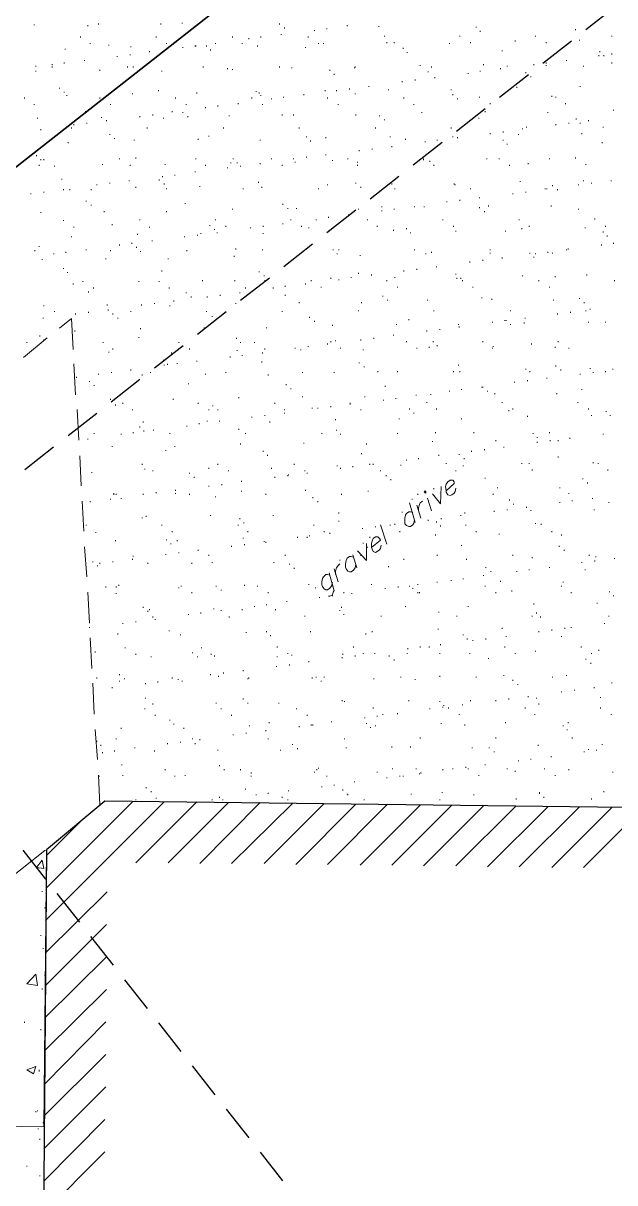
# Model space of a CAD drawing. Header units: inches. Extents: x 10 to 486, y 7 to 426.
# Drawn here: x 99.8 to 148.4, y 102.9 to 198 of the extents above; entities that cross this region are included whole.
import ezdxf

# ---------------------------------------------------------------- set-up
doc = ezdxf.new("R2010")
doc.units = ezdxf.units.IN
doc.header["$LTSCALE"] = 3
doc.header["$MEASUREMENT"] = 0
doc.linetypes.add('DASHEDX2', pattern=[1.5, 1, -0.5])
doc.layers.add('Building Setbacks', color=1, linetype='DASHEDX2')
doc.layers.add('PDF_Geometry', color=7, linetype='Continuous', true_color=0x999999)

msp = doc.modelspace()

# ---------------------------------------------------------------- linework, layer by layer
at = {"layer": 'Building Setbacks'}
for points in [[(82.279, 147.535), (358.622, 364.348)], [(83.145, 151.408), (176.582, 32.411)]]:
    msp.add_lwpolyline(points, dxfattribs=at)
at = {"layer": 'PDF_Geometry', "color": 7, "lineweight": 35}
msp.add_lwpolyline([(152.877, 30.217), (376.677, 27.083), (379.477, 363.817), (346.277, 380.083), (56.61, 152.817)], close=True, dxfattribs=at)
at = {"layer": 'PDF_Geometry', "lineweight": 13}
for points in [[(100.743, 197.95), (100.743, 197.883)], [(106.01, 198.017), (106.01, 197.95)], [(111.143, 198.017), (111.143, 197.95)], [(112.877, 198.083), (112.877, 198.017)], [(120.877, 198.017), (120.877, 197.95)], [(105.143, 197.883), (105.143, 197.817)], [(121.01, 197.15), (121.01, 197.083)], [(121.277, 197.683), (121.277, 197.617)], [(123.743, 197.483), (123.743, 197.417)], [(124.743, 197.617), (124.743, 197.55)], [(126.41, 197.883), (126.41, 197.817)], [(129.01, 197.817), (129.01, 197.75)], [(129.477, 197.017), (129.477, 196.95)], [(135.677, 197.017), (135.677, 196.95)], [(137.01, 197.75), (137.01, 197.683)], [(137.343, 197.417), (137.343, 197.35)], [(141.877, 197.017), (141.877, 196.95)], [(145.143, 197.55), (145.143, 197.483)], [(148.143, 197.017), (148.143, 196.95)], [(104.543, 196.95), (104.543, 196.883)], [(105.343, 196.417), (105.343, 196.35)], [(106.877, 196.283), (106.877, 196.217)], [(108.677, 196.15), (108.677, 196.083)], [(110.743, 196.95), (110.743, 196.883)], [(111.61, 196.417), (111.61, 196.35)], [(112.943, 196.083), (112.943, 196.017)], [(113.943, 196.217), (113.943, 196.15)], [(114.01, 196.217), (114.01, 196.15)], [(114.877, 196.217), (114.877, 196.15)], [(115.61, 196.417), (115.61, 196.35)], [(117.01, 196.95), (117.01, 196.883)], [(117.81, 196.417), (117.81, 196.35)], [(118.343, 196.817), (118.343, 196.75)], [(119.077, 196.217), (119.077, 196.15)], [(119.343, 196.95), (119.343, 196.883)], [(123.01, 196.083), (123.01, 196.017)], [(123.21, 196.95), (123.21, 196.883)], [(124.077, 196.417), (124.077, 196.35)], [(124.477, 196.417), (124.477, 196.35)], [(129.677, 196.483), (129.677, 196.417)], [(130.277, 196.483), (130.277, 196.417)], [(134.81, 196.417), (134.81, 196.35)], [(136.543, 196.483), (136.543, 196.417)], [(140.21, 196.617), (140.21, 196.55)], [(142.743, 196.483), (142.743, 196.417)], [(145.477, 196.683), (145.477, 196.617)], [(103.277, 195.95), (103.277, 195.883)], [(107.543, 195.35), (107.543, 195.283)], [(108.61, 195.483), (108.61, 195.417)], [(110.21, 195.75), (110.21, 195.683)], [(115.21, 195.883), (115.21, 195.817)], [(131.01, 196.017), (131.01, 195.95)], [(131.343, 195.683), (131.343, 195.617)], [(139.143, 195.817), (139.143, 195.75)], [(147.077, 195.417), (147.077, 195.35)], [(147.143, 195.75), (147.143, 195.683)], [(147.477, 195.417), (147.477, 195.35)], [(148.143, 195.55), (148.143, 195.483)], [(100.877, 194.55), (100.877, 194.483)], [(100.877, 194.15), (100.877, 194.083)], [(102.21, 194.683), (102.21, 194.617)], [(102.21, 194.483), (102.21, 194.417)], [(103.21, 194.817), (103.21, 194.75)], [(104.877, 195.017), (104.877, 194.95)], [(106.143, 194.217), (106.143, 194.15)], [(108.41, 194.483), (108.41, 194.417)], [(108.877, 194.483), (108.877, 194.417)], [(109.21, 194.15), (109.21, 194.083)], [(111.21, 194.15), (111.21, 194.083)], [(114.61, 194.483), (114.61, 194.417)], [(116.61, 194.35), (116.61, 194.283)], [(117.01, 194.283), (117.01, 194.217)], [(120.877, 194.483), (120.877, 194.417)], [(121.877, 194.417), (121.877, 194.35)], [(125.01, 194.217), (125.01, 194.15)], [(127.01, 194.417), (127.01, 194.35)], [(127.077, 194.483), (127.077, 194.417)], [(132.41, 194.617), (132.41, 194.55)], [(133.343, 194.483), (133.343, 194.417)], [(137.343, 194.15), (137.343, 194.083)], [(137.61, 194.683), (137.61, 194.617)], [(139.01, 194.35), (139.01, 194.283)], [(139.543, 194.55), (139.543, 194.483)], [(141.743, 194.683), (141.743, 194.617)], [(142.743, 194.817), (142.743, 194.75)], [(142.743, 194.617), (142.743, 194.55)], [(144.41, 195.017), (144.41, 194.95)], [(145.81, 194.55), (145.81, 194.483)], [(148.143, 194.817), (148.143, 194.75)], [(125.343, 193.883), (125.343, 193.817)], [(130.943, 193.283), (130.943, 193.217)], [(132.01, 193.417), (132.01, 193.35)], [(133.077, 194.083), (133.077, 194.017)], [(133.61, 193.617), (133.61, 193.55)], [(136.343, 193.95), (136.343, 193.883)], [(141.077, 194.017), (141.077, 193.95)], [(141.477, 193.683), (141.477, 193.617)], [(102.81, 192.75), (102.81, 192.683)], [(103.21, 192.417), (103.21, 192.35)], [(108.81, 192.283), (108.81, 192.217)], [(110.943, 192.55), (110.943, 192.483)], [(114.077, 192.35), (114.077, 192.283)], [(118.943, 192.483), (118.943, 192.417)], [(119.21, 192.35), (119.21, 192.283)], [(124.61, 192.55), (124.61, 192.483)], [(125.543, 192.55), (125.543, 192.483)], [(126.61, 192.683), (126.61, 192.617)], [(127.077, 192.283), (127.077, 192.217)], [(128.21, 192.883), (128.21, 192.817)], [(129.81, 192.617), (129.81, 192.55)], [(134.943, 192.617), (134.943, 192.55)], [(140.343, 192.817), (140.343, 192.75)], [(145.543, 192.883), (145.543, 192.817)], [(99.943, 191.95), (99.943, 191.883)], [(100.743, 191.417), (100.743, 191.35)], [(103.41, 192.15), (103.41, 192.083)], [(106.143, 191.95), (106.143, 191.883)], [(107.01, 191.417), (107.01, 191.35)], [(112.343, 191.95), (112.343, 191.883)], [(113.21, 191.417), (113.21, 191.35)], [(117.477, 191.483), (117.477, 191.417)], [(118.61, 191.95), (118.61, 191.883)], [(119.343, 192.15), (119.343, 192.083)], [(119.477, 191.417), (119.477, 191.35)], [(120.21, 191.883), (120.21, 191.817)], [(121.21, 192.017), (121.21, 191.95)], [(122.877, 192.217), (122.877, 192.15)], [(124.81, 191.95), (124.81, 191.883)], [(125.677, 191.417), (125.677, 191.35)], [(131.077, 191.95), (131.077, 191.883)], [(131.877, 191.417), (131.877, 191.35)], [(135.077, 192.217), (135.077, 192.15)], [(135.477, 191.883), (135.477, 191.817)], [(137.277, 192.017), (137.277, 191.95)], [(138.143, 191.483), (138.143, 191.417)], [(143.21, 192.083), (143.21, 192.017)], [(143.543, 192.017), (143.543, 191.95)], [(144.343, 191.483), (144.343, 191.417)], [(104.943, 190.817), (104.943, 190.75)], [(106.277, 190.35), (106.277, 190.283)], [(109.41, 190.417), (109.41, 190.35)], [(110.477, 190.55), (110.477, 190.483)], [(112.077, 190.817), (112.077, 190.75)], [(112.943, 190.75), (112.943, 190.683)], [(113.343, 190.417), (113.343, 190.35)], [(114.81, 191.15), (114.81, 191.083)], [(115.81, 191.283), (115.81, 191.217)], [(116.743, 190.483), (116.743, 190.417)], [(121.077, 190.55), (121.077, 190.483)], [(122.01, 190.55), (122.01, 190.483)], [(127.143, 190.55), (127.143, 190.483)], [(129.077, 190.483), (129.077, 190.417)], [(132.543, 190.75), (132.543, 190.683)], [(137.743, 190.817), (137.743, 190.75)], [(142.877, 190.75), (142.877, 190.683)], [(148.277, 190.95), (148.277, 190.883)], [(101.01, 190.283), (101.01, 190.217)], [(103.81, 189.483), (103.81, 189.417)], [(104.01, 189.75), (104.01, 189.683)], [(105.077, 189.883), (105.077, 189.817)], [(106.677, 190.083), (106.677, 190.017)], [(110.01, 189.483), (110.01, 189.417)], [(111.343, 190.283), (111.343, 190.217)], [(116.277, 189.483), (116.277, 189.417)], [(122.477, 189.483), (122.477, 189.417)], [(128.743, 189.483), (128.743, 189.417)], [(129.477, 190.15), (129.477, 190.083)], [(134.943, 189.483), (134.943, 189.417)], [(137.21, 190.283), (137.21, 190.217)], [(140.81, 189.417), (140.81, 189.35)], [(141.143, 189.55), (141.143, 189.483)], [(143.543, 189.75), (143.543, 189.683)], [(144.61, 189.883), (144.61, 189.817)], [(145.21, 190.217), (145.21, 190.15)], [(145.543, 189.883), (145.543, 189.817)], [(146.21, 190.083), (146.21, 190.017)], [(147.41, 189.55), (147.41, 189.483)], [(101.277, 189.35), (101.277, 189.283)], [(106.943, 188.95), (106.943, 188.883)], [(107.343, 188.617), (107.343, 188.55)], [(108.943, 188.483), (108.943, 188.417)], [(114.21, 188.55), (114.21, 188.483)], [(115.077, 188.817), (115.077, 188.75)], [(119.277, 188.483), (119.277, 188.417)], [(123.077, 188.75), (123.077, 188.683)], [(124.677, 188.683), (124.677, 188.617)], [(129.943, 188.75), (129.943, 188.683)], [(131.21, 188.55), (131.21, 188.483)], [(133.81, 188.483), (133.81, 188.417)], [(135.077, 188.75), (135.077, 188.683)], [(135.477, 188.683), (135.477, 188.617)], [(138.143, 189.017), (138.143, 188.95)], [(139.21, 189.15), (139.21, 189.083)], [(139.21, 188.483), (139.21, 188.417)], [(140.477, 188.95), (140.477, 188.883)], [(145.677, 189.017), (145.677, 188.95)], [(103.543, 188.283), (103.543, 188.217)], [(123.41, 188.417), (123.41, 188.35)], [(127.41, 187.617), (127.41, 187.55)], [(128.477, 187.75), (128.477, 187.683)], [(130.077, 187.95), (130.077, 187.883)], [(132.81, 188.35), (132.81, 188.283)], [(139.543, 188.15), (139.543, 188.083)], [(147.343, 188.283), (147.343, 188.217)], [(100.943, 187.217), (100.943, 187.15)], [(101.277, 186.883), (101.277, 186.817)], [(101.543, 186.883), (101.543, 186.817)], [(107.743, 186.95), (107.743, 186.883)], [(109.077, 187.017), (109.077, 186.95)], [(114.01, 186.95), (114.01, 186.883)], [(116.877, 186.617), (116.877, 186.55)], [(117.077, 186.95), (117.077, 186.883)], [(117.41, 186.617), (117.41, 186.55)], [(119.277, 186.55), (119.277, 186.483)], [(120.21, 186.95), (120.21, 186.883)], [(122.01, 186.95), (122.01, 186.883)], [(122.143, 186.683), (122.143, 186.617)], [(123.077, 187.083), (123.077, 187.017)], [(124.677, 187.283), (124.677, 187.217)], [(125.21, 186.817), (125.21, 186.75)], [(126.477, 186.95), (126.477, 186.883)], [(127.277, 186.683), (127.277, 186.617)], [(132.677, 186.95), (132.677, 186.883), (132.677, 186.817)], [(133.21, 186.75), (133.21, 186.683)], [(137.877, 186.95), (137.877, 186.883)], [(138.877, 186.95), (138.877, 186.883)], [(141.277, 186.55), (141.277, 186.483)], [(143.01, 186.95), (143.01, 186.883)], [(145.143, 187.017), (145.143, 186.95)], [(101.143, 186.417), (101.143, 186.35)], [(102.41, 186.35), (102.41, 186.283)], [(106.343, 186.483), (106.343, 186.417)], [(108.61, 186.417), (108.61, 186.35)], [(111.477, 186.483), (111.477, 186.417)], [(112.277, 185.617), (112.277, 185.55)], [(113.943, 185.883), (113.943, 185.817)], [(114.81, 186.417), (114.81, 186.35)], [(116.61, 186.217), (116.61, 186.15)], [(117.677, 186.35), (117.677, 186.283)], [(121.077, 186.417), (121.077, 186.35)], [(127.277, 186.417), (127.277, 186.35)], [(139.743, 186.417), (139.743, 186.35)], [(146.01, 186.483), (146.01, 186.417)], [(103.01, 185.283), (103.01, 185.217)], [(105.877, 184.817), (105.877, 184.75)], [(106.943, 184.95), (106.943, 184.883)], [(108.543, 185.15), (108.543, 185.083)], [(111.01, 185.217), (111.01, 185.15)], [(111.277, 185.483), (111.277, 185.417)], [(111.41, 184.883), (111.41, 184.817)], [(114.343, 184.683), (114.343, 184.617)], [(119.143, 185.017), (119.143, 184.95)], [(124.81, 184.817), (124.81, 184.75)], [(127.143, 184.95), (127.143, 184.883)], [(130.077, 184.883), (130.077, 184.817)], [(135.21, 184.883), (135.21, 184.817)], [(135.277, 184.817), (135.277, 184.75)], [(140.61, 185.083), (140.61, 185.017)], [(143.277, 184.75), (143.277, 184.683)], [(145.41, 184.817), (145.41, 184.75)], [(145.81, 185.15), (145.81, 185.083)], [(146.477, 184.95), (146.477, 184.883)], [(148.077, 185.15), (148.077, 185.083)], [(100.477, 184.083), (100.477, 184.017)], [(101.543, 184.217), (101.543, 184.15)], [(103.143, 184.417), (103.143, 184.35)], [(103.677, 184.417), (103.677, 184.35)], [(105.41, 184.417), (105.41, 184.35)], [(109.077, 184.617), (109.077, 184.55)], [(111.61, 184.483), (111.61, 184.417)], [(117.877, 184.483), (117.877, 184.417)], [(119.41, 184.617), (119.41, 184.55)], [(124.077, 184.483), (124.077, 184.417)], [(127.543, 184.617), (127.543, 184.55)], [(130.343, 184.483), (130.343, 184.417)], [(136.543, 184.483), (136.543, 184.417)], [(137.277, 183.75), (137.277, 183.683)], [(140.01, 184.083), (140.01, 184.017)], [(141.077, 184.217), (141.077, 184.15)], [(142.677, 184.483), (142.677, 184.417)], [(142.81, 184.483), (142.81, 184.417)], [(143.677, 184.417), (143.677, 184.35)], [(105.01, 183.483), (105.01, 183.417)], [(105.41, 183.15), (105.41, 183.083)], [(113.143, 183.283), (113.143, 183.217)], [(117.01, 182.817), (117.01, 182.75)], [(121.143, 183.217), (121.143, 183.15)], [(121.543, 182.883), (121.543, 182.817)], [(122.277, 182.883), (122.277, 182.817)], [(127.343, 182.817), (127.343, 182.75)], [(129.277, 183.017), (129.277, 182.95)], [(130.277, 182.817), (130.277, 182.75)], [(131.943, 183.017), (131.943, 182.95)], [(132.743, 183.017), (132.743, 182.95)], [(134.61, 183.417), (134.61, 183.35)], [(135.677, 183.55), (135.677, 183.483)], [(137.277, 182.95), (137.277, 182.883)], [(138.01, 183.083), (138.01, 183.017)], [(143.143, 183.083), (143.143, 183.017)], [(145.41, 182.817), (145.41, 182.75)], [(101.277, 182.55), (101.277, 182.483)], [(103.143, 181.883), (103.143, 181.817)], [(106.477, 182.617), (106.477, 182.55)], [(109.41, 181.95), (109.41, 181.883)], [(111.61, 182.617), (111.61, 182.55)], [(115.61, 181.95), (115.61, 181.883)], [(121.81, 181.95), (121.81, 181.883)], [(123.877, 181.95), (123.877, 181.883)], [(124.877, 182.15), (124.877, 182.083)], [(126.543, 182.35), (126.543, 182.283)], [(128.077, 181.95), (128.077, 181.883)], [(129.277, 182.683), (129.277, 182.617)], [(134.277, 181.95), (134.277, 181.883)], [(137.677, 182.617), (137.677, 182.55)], [(140.543, 181.95), (140.543, 181.883)], [(146.743, 182.017), (146.743, 181.95)], [(104.01, 181.35), (104.01, 181.283)], [(107.143, 181.55), (107.143, 181.483)], [(110.21, 181.35), (110.21, 181.283)], [(115.143, 181.483), (115.143, 181.417)], [(115.543, 181.15), (115.543, 181.083)], [(115.743, 180.883), (115.743, 180.817)], [(116.477, 181.417), (116.477, 181.35)], [(118.477, 181.283), (118.477, 181.217)], [(119.543, 181.417), (119.543, 181.35)], [(121.143, 181.617), (121.143, 181.55)], [(122.677, 181.417), (122.677, 181.35)], [(123.277, 181.283), (123.277, 181.217)], [(124.943, 181.017), (124.943, 180.95)], [(128.877, 181.417), (128.877, 181.35)], [(130.21, 181.083), (130.21, 181.017)], [(131.277, 181.217), (131.277, 181.15)], [(131.61, 180.883), (131.61, 180.817)], [(135.143, 181.417), (135.143, 181.35)], [(135.343, 181.017), (135.343, 180.95)], [(139.41, 181.017), (139.41, 180.95)], [(140.743, 181.217), (140.743, 181.15)], [(141.343, 181.417), (141.343, 181.35)], [(145.943, 181.283), (145.943, 181.217)], [(147.41, 180.95), (147.41, 180.883)], [(147.61, 181.417), (147.61, 181.35)], [(103.81, 180.55), (103.81, 180.483)], [(107.743, 179.883), (107.743, 179.817)], [(108.743, 180.017), (108.743, 179.95)], [(109.21, 180.75), (109.21, 180.683)], [(110.41, 180.217), (110.41, 180.15)], [(113.077, 180.55), (113.077, 180.483)], [(114.143, 180.683), (114.143, 180.617)], [(114.41, 180.817), (114.41, 180.75)], [(119.543, 180.817), (119.543, 180.75)], [(147.277, 179.883), (147.277, 179.817)], [(147.743, 180.617), (147.743, 180.55)], [(148.277, 180.017), (148.277, 179.95)], [(100.81, 179.417), (100.81, 179.35)], [(101.143, 179.75), (101.143, 179.683)], [(102.343, 179.15), (102.343, 179.083)], [(103.343, 179.283), (103.343, 179.217)], [(105.01, 179.483), (105.01, 179.417)], [(107.01, 179.417), (107.01, 179.35)], [(109.143, 179.683), (109.143, 179.617)], [(109.477, 179.35), (109.477, 179.283)], [(113.277, 179.417), (113.277, 179.35)], [(117.143, 178.95), (117.143, 178.883)], [(117.277, 179.55), (117.277, 179.483)], [(119.477, 179.483), (119.477, 179.417)], [(122.41, 179.017), (122.41, 178.95)], [(125.277, 179.483), (125.277, 179.417)], [(125.61, 179.15), (125.61, 179.083)], [(125.743, 179.483), (125.743, 179.417)], [(127.477, 179.017), (127.477, 178.95)], [(131.943, 179.483), (131.943, 179.417)], [(132.877, 179.15), (132.877, 179.083)], [(133.343, 179.283), (133.343, 179.217)], [(138.143, 179.483), (138.143, 179.417)], [(138.143, 179.217), (138.143, 179.15)], [(141.41, 179.217), (141.41, 179.15)], [(141.877, 179.15), (141.877, 179.083)], [(142.877, 179.283), (142.877, 179.217)], [(143.277, 179.217), (143.277, 179.15)], [(144.41, 179.483), (144.41, 179.417)], [(144.543, 179.55), (144.543, 179.483)], [(101.41, 178.683), (101.41, 178.617)], [(106.61, 178.75), (106.61, 178.683)], [(111.743, 178.75), (111.743, 178.683)], [(133.743, 178.083), (133.743, 178.017)], [(136.477, 178.483), (136.477, 178.417)], [(137.543, 178.617), (137.543, 178.55)], [(139.143, 178.817), (139.143, 178.75)], [(141.743, 178.883), (141.743, 178.817)], [(103.143, 177.95), (103.143, 177.883)], [(103.477, 177.617), (103.477, 177.55)], [(111.21, 177.75), (111.21, 177.683)], [(119.21, 177.683), (119.21, 177.617)], [(119.61, 177.35), (119.61, 177.283)], [(125.077, 177.15), (125.077, 177.083)], [(125.743, 177.017), (125.743, 176.95)], [(126.743, 177.217), (126.743, 177.15)], [(127.343, 177.55), (127.343, 177.483)], [(128.41, 177.417), (128.41, 177.35)], [(130.343, 177.217), (130.343, 177.15)], [(131.077, 177.75), (131.077, 177.683)], [(132.143, 177.883), (132.143, 177.817)], [(135.343, 177.483), (135.343, 177.417)], [(135.41, 177.15), (135.41, 177.083)], [(135.743, 177.15), (135.743, 177.083)], [(140.81, 177.35), (140.81, 177.283)], [(143.477, 177.283), (143.477, 177.217)], [(146.077, 177.417), (146.077, 177.35)], [(103.943, 176.683), (103.943, 176.617)], [(104.743, 176.883), (104.743, 176.817)], [(105.61, 176.35), (105.61, 176.283)], [(109.343, 176.883), (109.343, 176.817)], [(111.01, 176.883), (111.01, 176.817)], [(111.81, 176.35), (111.81, 176.283)], [(114.543, 176.95), (114.543, 176.883)], [(117.21, 176.95), (117.21, 176.883)], [(118.077, 176.35), (118.077, 176.283)], [(119.677, 176.95), (119.677, 176.883)], [(120.343, 176.35), (120.343, 176.283)], [(121.343, 176.483), (121.343, 176.417)], [(123.01, 176.683), (123.01, 176.617)], [(123.477, 176.95), (123.477, 176.883)], [(124.277, 176.417), (124.277, 176.35)], [(129.677, 176.95), (129.677, 176.883)], [(130.543, 176.417), (130.543, 176.35)], [(135.877, 176.95), (135.877, 176.883)], [(136.743, 176.417), (136.743, 176.35)], [(142.143, 176.95), (142.143, 176.883)], [(143.01, 176.417), (143.01, 176.35)], [(148.343, 176.95), (148.343, 176.883)], [(105.21, 176.017), (105.21, 175.95)], [(112.21, 175.283), (112.21, 175.217)], [(113.21, 175.95), (113.21, 175.883)], [(113.61, 175.617), (113.61, 175.55)], [(114.943, 175.617), (114.943, 175.55)], [(116.01, 175.75), (116.01, 175.683)], [(117.61, 175.95), (117.61, 175.883)], [(121.343, 175.75), (121.343, 175.683)], [(122.477, 175.15), (122.477, 175.083)], [(127.61, 175.15), (127.61, 175.083)], [(129.343, 175.683), (129.343, 175.617)], [(129.743, 175.35), (129.743, 175.283)], [(133.01, 175.35), (133.01, 175.283)], [(137.477, 175.55), (137.477, 175.483)], [(138.277, 175.417), (138.277, 175.35)], [(143.343, 175.35), (143.343, 175.283)], [(145.477, 175.483), (145.477, 175.417)], [(145.877, 175.15), (145.877, 175.083)], [(101.543, 174.883), (101.543, 174.817)], [(102.41, 174.417), (102.41, 174.35)], [(104.143, 174.217), (104.143, 174.15)], [(105.21, 174.35), (105.21, 174.283)], [(106.743, 174.95), (106.743, 174.883)], [(106.81, 174.55), (106.81, 174.483)], [(107.21, 174.217), (107.21, 174.15)], [(108.677, 174.417), (108.677, 174.35)], [(109.543, 174.95), (109.543, 174.883)], [(110.61, 175.083), (110.61, 175.017)], [(111.877, 174.883), (111.877, 174.817)], [(114.877, 174.417), (114.877, 174.35)], [(117.277, 175.083), (117.277, 175.017)], [(121.077, 174.417), (121.077, 174.35)], [(127.343, 174.483), (127.343, 174.417)], [(133.543, 174.483), (133.543, 174.417)], [(139.81, 174.483), (139.81, 174.417)], [(143.677, 174.217), (143.677, 174.15)], [(144.743, 174.35), (144.743, 174.283)], [(146.01, 174.483), (146.01, 174.417)], [(146.343, 174.617), (146.343, 174.55)], [(101.477, 173.883), (101.477, 173.817)], [(103.943, 171.283), (103.81, 173.817), (102.81, 173.017)], [(107.61, 173.883), (107.61, 173.817)], [(115.343, 174.017), (115.343, 173.95)], [(123.343, 173.95), (123.343, 173.883)], [(123.743, 173.617), (123.743, 173.55)], [(125.21, 173.283), (125.21, 173.217)], [(130.477, 173.35), (130.477, 173.283)], [(131.477, 173.75), (131.477, 173.683)], [(135.543, 173.35), (135.543, 173.283)], [(138.343, 173.55), (138.343, 173.483)], [(139.343, 173.683), (139.343, 173.617)], [(139.477, 173.683), (139.477, 173.617)], [(139.81, 173.35), (139.81, 173.283)], [(140.943, 173.483), (140.943, 173.417)], [(141.01, 173.883), (141.01, 173.817)], [(146.21, 173.55), (146.21, 173.483)], [(147.61, 173.55), (147.61, 173.483)], [(101.21, 172.417), (101.21, 172.35)], [(104.077, 172.817), (104.077, 172.75)], [(109.343, 172.283), (109.343, 172.217)], [(109.477, 173.017), (109.477, 172.95)], [(114.677, 173.083), (114.677, 173.017)], [(119.81, 173.083), (119.81, 173.017)], [(130.21, 172.483), (130.21, 172.417)], [(132.943, 172.817), (132.943, 172.75)], [(134.01, 172.95), (134.01, 172.883)], [(135.61, 173.15), (135.61, 173.083)], [(101.81, 172.217), (99.877, 170.617)], [(100.143, 171.883), (100.143, 171.817)], [(101.543, 172.083), (101.543, 172.017)], [(106.41, 171.883), (106.41, 171.817)], [(107.21, 171.35), (107.21, 171.283)], [(112.61, 171.883), (112.61, 171.817)], [(113.477, 171.35), (113.477, 171.283)], [(117.343, 172.217), (117.343, 172.15)], [(117.677, 171.883), (117.677, 171.817)], [(118.81, 171.883), (118.81, 171.817)], [(119.677, 171.35), (119.677, 171.283)], [(122.143, 171.417), (122.143, 171.35)], [(123.21, 171.55), (123.21, 171.483)], [(124.81, 171.75), (124.81, 171.683)], [(125.077, 171.95), (125.077, 171.883)], [(125.477, 172.017), (125.477, 171.95)], [(125.877, 171.417), (125.877, 171.35)], [(127.543, 172.083), (127.543, 172.017)], [(128.61, 172.217), (128.61, 172.15)], [(131.277, 171.95), (131.277, 171.883)], [(132.143, 171.417), (132.143, 171.35)], [(133.143, 171.483), (133.143, 171.417)], [(133.477, 171.95), (133.477, 171.883)], [(133.81, 171.617), (133.81, 171.55)], [(137.543, 171.95), (137.543, 171.883)], [(138.343, 171.417), (138.343, 171.35)], [(138.41, 171.55), (138.41, 171.483)], [(141.543, 171.75), (141.543, 171.683)], [(143.477, 171.483), (143.477, 171.417)], [(143.743, 171.95), (143.743, 171.883)], [(144.61, 171.417), (144.61, 171.35)], [(106.877, 171.083), (106.877, 171.017)], [(111.343, 170.417), (111.343, 170.35)], [(112.01, 171.017), (112.01, 170.95)], [(114.077, 170.35), (114.077, 170.283)], [(116.81, 170.683), (116.81, 170.617)], [(117.41, 171.217), (117.41, 171.15)], [(117.81, 170.817), (117.81, 170.75)], [(119.477, 171.017), (119.477, 170.95)], [(122.61, 171.283), (122.61, 171.217)], [(127.743, 171.283), (127.743, 171.217)], [(104.143, 167.55), (104.01, 170.083)], [(107.077, 169.417), (107.077, 169.35)], [(108.677, 169.617), (108.677, 169.55)], [(110.277, 169.417), (110.277, 169.35)], [(111.41, 170.017), (111.41, 169.95)], [(111.677, 170.083), (111.677, 170.017)], [(112.477, 170.15), (112.477, 170.083)], [(116.477, 169.417), (116.477, 169.35)], [(119.41, 170.283), (119.41, 170.217)], [(122.743, 169.417), (122.743, 169.35)], [(125.343, 169.417), (125.343, 169.35)], [(127.41, 170.217), (127.41, 170.15)], [(127.81, 169.883), (127.81, 169.817)], [(128.943, 169.483), (128.943, 169.417)], [(130.543, 169.483), (130.543, 169.417)], [(135.143, 169.483), (135.143, 169.417)], [(135.543, 170.017), (135.543, 169.95)], [(135.677, 169.483), (135.677, 169.417)], [(141.077, 169.683), (141.077, 169.617)], [(141.41, 169.483), (141.41, 169.417)], [(143.543, 169.95), (143.543, 169.883)], [(143.943, 169.617), (143.943, 169.55)], [(146.343, 169.75), (146.343, 169.683)], [(146.61, 169.417), (146.61, 169.35)], [(147.61, 169.483), (147.61, 169.417)], [(148.21, 169.683), (148.21, 169.617)], [(104.21, 169.017), (104.21, 168.95)], [(105.277, 168.683), (105.277, 168.617)], [(106.01, 169.283), (106.01, 169.217)], [(109.61, 169.217), (109.61, 169.15)], [(113.41, 168.483), (113.41, 168.417)], [(114.81, 169.283), (114.81, 169.217)], [(119.943, 169.217), (119.943, 169.15)], [(140.143, 168.617), (140.143, 168.55)], [(141.21, 168.75), (141.21, 168.683)], [(142.81, 168.95), (142.81, 168.883)], [(145.543, 169.283), (145.543, 169.217)], [(105.677, 168.35), (105.677, 168.283)], [(121.41, 168.417), (121.41, 168.35)], [(121.81, 168.083), (121.81, 168.017)], [(129.543, 168.283), (129.543, 168.217)], [(132.077, 167.55), (132.077, 167.483)], [(133.277, 167.617), (133.277, 167.55)], [(134.81, 167.883), (134.81, 167.817)], [(135.81, 168.017), (135.81, 167.95)], [(137.477, 168.217), (137.477, 168.15)], [(137.543, 168.217), (137.543, 168.15)], [(137.943, 167.883), (137.943, 167.817)], [(138.543, 167.683), (138.543, 167.617)], [(143.61, 167.683), (143.61, 167.617)], [(145.677, 168.017), (145.677, 167.95)], [(107.01, 167.217), (107.01, 167.15)], [(107.41, 166.75), (107.41, 166.683)], [(108.01, 166.883), (108.01, 166.817)], [(112.143, 167.217), (112.143, 167.15)], [(114.21, 166.883), (114.21, 166.817)], [(115.41, 166.683), (115.41, 166.617)], [(117.543, 167.35), (117.543, 167.283)], [(120.477, 166.883), (120.477, 166.817)], [(122.743, 167.417), (122.743, 167.35)], [(125.077, 166.617), (125.077, 166.55)], [(126.677, 166.883), (126.677, 166.817), (126.677, 166.75)], [(127.877, 167.417), (127.877, 167.35)], [(129.41, 167.15), (129.41, 167.083)], [(130.41, 167.283), (130.41, 167.217)], [(132.943, 166.95), (132.943, 166.883)], [(139.143, 166.95), (139.143, 166.883)], [(145.343, 166.95), (145.343, 166.883)], [(104.41, 163.817), (104.277, 166.35)], [(108.81, 166.35), (108.81, 166.283)], [(115.077, 166.35), (115.077, 166.283)], [(115.81, 166.35), (115.81, 166.283)], [(118.61, 165.75), (118.61, 165.683)], [(119.677, 165.883), (119.677, 165.817)], [(121.277, 166.35), (121.277, 166.283)], [(121.277, 166.083), (121.277, 166.017)], [(123.543, 166.483), (123.543, 166.417)], [(124.01, 166.483), (124.01, 166.417)], [(127.543, 166.35), (127.543, 166.283)], [(130.677, 165.617), (130.677, 165.55)], [(131.543, 166.417), (131.543, 166.35)], [(131.877, 166.083), (131.877, 166.017)], [(133.743, 166.417), (133.743, 166.35)], [(135.81, 165.617), (135.81, 165.55)], [(139.677, 166.283), (139.677, 166.217)], [(140.01, 166.417), (140.01, 166.35)], [(141.21, 165.817), (141.21, 165.75)], [(146.21, 166.417), (146.21, 166.35)], [(146.477, 165.883), (146.477, 165.817)], [(147.677, 166.217), (147.677, 166.15)], [(148.01, 165.883), (148.01, 165.817)], [(109.41, 164.95), (109.41, 164.883)], [(109.677, 165.35), (109.677, 165.283)], [(110.543, 164.683), (110.543, 164.617)], [(113.277, 165.017), (113.277, 164.95)], [(114.277, 165.217), (114.277, 165.15)], [(114.943, 165.417), (114.943, 165.35)], [(115.943, 165.417), (115.943, 165.35)], [(117.543, 164.75), (117.543, 164.683)], [(120.077, 165.35), (120.077, 165.283)], [(125.477, 165.55), (125.477, 165.483)], [(125.543, 164.683), (125.543, 164.617)], [(105.143, 163.95), (105.143, 163.883)], [(105.677, 164.417), (105.677, 164.35)], [(107.877, 164.35), (107.877, 164.283)], [(108.877, 164.483), (108.877, 164.417)], [(109.743, 164.617), (109.743, 164.55)], [(111.877, 164.417), (111.877, 164.35)], [(118.077, 164.417), (118.077, 164.35)], [(124.343, 164.417), (124.343, 164.35)], [(125.877, 164.35), (125.877, 164.283)], [(130.543, 164.417), (130.543, 164.35)], [(133.41, 163.75), (133.41, 163.683)], [(133.677, 164.483), (133.677, 164.417)], [(136.81, 164.483), (136.81, 164.417)], [(138.61, 163.817), (138.61, 163.75)], [(141.677, 164.417), (141.677, 164.35)], [(142.01, 164.083), (142.01, 164.017)], [(143.01, 164.483), (143.01, 164.417)], [(143.077, 163.817), (143.077, 163.75)], [(143.743, 163.817), (143.743, 163.75)], [(144.677, 164.017), (144.677, 163.95)], [(147.41, 164.35), (147.41, 164.283)], [(107.143, 163.35), (107.143, 163.283)], [(111.543, 163.017), (111.543, 162.95)], [(112.277, 163.35), (112.277, 163.283)], [(117.677, 163.55), (117.677, 163.483)], [(119.543, 162.95), (119.543, 162.883)], [(122.877, 163.617), (122.877, 163.55)], [(127.61, 162.75), (127.61, 162.683)], [(128.01, 163.55), (128.01, 163.483)], [(136.61, 162.95), (136.61, 162.883)], [(137.677, 163.083), (137.677, 163.017)], [(139.277, 163.283), (139.277, 163.217)], [(142.01, 163.683), (142.01, 163.617)], [(104.61, 160.083), (104.477, 162.55)], [(109.61, 161.883), (109.61, 161.817)], [(115.81, 161.883), (115.81, 161.817)], [(119.877, 162.617), (119.877, 162.55)], [(122.077, 161.883), (122.077, 161.817)], [(128.277, 161.883), (128.277, 161.817)], [(128.543, 161.883), (128.543, 161.817)], [(130.81, 161.817), (130.81, 161.75)], [(131.277, 162.217), (131.277, 162.15)], [(132.277, 162.35), (132.277, 162.283)], [(133.943, 162.617), (133.943, 162.55)], [(134.543, 161.95), (134.543, 161.883)], [(135.61, 162.683), (135.61, 162.617)], [(136.01, 162.35), (136.01, 162.283)], [(140.743, 161.95), (140.743, 161.883)], [(141.343, 161.95), (141.343, 161.883)], [(143.743, 162.483), (143.743, 162.417)], [(146.61, 162.017), (146.61, 161.95)], [(147.01, 161.95), (147.01, 161.883)], [(105.477, 161.217), (105.477, 161.15)], [(109.81, 161.483), (109.81, 161.417)], [(110.477, 161.35), (110.477, 161.283)], [(113.477, 161.15), (113.477, 161.083)], [(115.077, 161.55), (115.077, 161.483)], [(116.677, 161.35), (116.677, 161.283)], [(120.21, 161.55), (120.21, 161.483)], [(121.543, 160.95), (121.543, 160.883)], [(121.61, 161.017), (121.61, 160.95)], [(122.943, 161.35), (122.943, 161.283)], [(123.143, 161.15), (123.143, 161.083)], [(125.61, 161.75), (125.61, 161.683)], [(125.877, 161.55), (125.877, 161.483)], [(126.877, 161.683), (126.877, 161.617)], [(129.143, 161.35), (129.143, 161.283)], [(129.61, 160.95), (129.61, 160.883)], [(135.343, 161.35), (135.343, 161.283)], [(135.943, 161.75), (135.943, 161.683)], [(141.61, 161.417), (141.61, 161.35)], [(147.81, 161.417), (147.81, 161.35)], [(113.877, 160.817), (113.877, 160.75)], [(115.077, 160.083), (115.077, 160.017)], [(116.143, 160.217), (116.143, 160.15)], [(117.743, 160.483), (117.743, 160.417)], [(120.477, 160.817), (120.477, 160.75)], [(130.01, 160.617), (130.01, 160.55)], [(133.543, 159.883), (133.543, 159.817)], [(137.743, 160.75), (137.743, 160.683)], [(138.743, 159.95), (138.743, 159.883)], [(143.877, 159.95), (143.877, 159.883)], [(145.743, 160.683), (145.743, 160.617)], [(146.143, 160.35), (146.143, 160.283)], [(107.01, 159.017), (107.01, 158.95)], [(107.277, 159.483), (107.277, 159.417), (107.277, 159.35)], [(107.477, 159.417), (107.477, 159.35)], [(107.877, 159.083), (107.877, 159.017)], [(109.677, 159.417), (109.677, 159.35)], [(110.743, 159.55), (110.743, 159.483)], [(112.343, 159.75), (112.343, 159.683)], [(112.343, 159.483), (112.343, 159.417)], [(113.477, 159.417), (113.477, 159.35)], [(115.61, 159.217), (115.61, 159.15)], [(117.743, 159.683), (117.743, 159.617)], [(119.743, 159.417), (119.743, 159.35)], [(123.01, 159.75), (123.01, 159.683)], [(123.61, 159.15), (123.61, 159.083)], [(125.943, 159.417), (125.943, 159.35)], [(128.143, 159.683), (128.143, 159.617)], [(131.743, 159.017), (131.743, 158.95)], [(132.21, 159.417), (132.21, 159.35)], [(138.41, 159.417), (138.41, 159.35)], [(139.743, 158.95), (139.743, 158.883)], [(144.61, 159.483), (144.61, 159.417)], [(146.543, 159.083), (146.543, 159.017)], [(104.81, 156.35), (104.677, 158.817)], [(105.343, 158.817), (105.343, 158.75)], [(124.01, 158.817), (124.01, 158.75)], [(138.477, 158.017), (138.477, 157.95)], [(139.543, 158.15), (139.543, 158.083)], [(140.077, 158.617), (140.077, 158.55)], [(141.143, 158.35), (141.143, 158.283)], [(141.477, 158.083), (141.477, 158.017)], [(143.877, 158.75), (143.877, 158.683)], [(144.877, 158.883), (144.877, 158.817)], [(146.677, 158.15), (146.677, 158.083)], [(147.877, 158.75), (147.877, 158.683)], [(109.61, 157.483), (109.61, 157.417)], [(109.943, 157.617), (109.943, 157.55)], [(115.21, 157.683), (115.21, 157.617)], [(117.61, 157.417), (117.61, 157.35)], [(117.943, 157.083), (117.943, 157.017)], [(120.343, 157.683), (120.343, 157.617)], [(125.743, 157.883), (125.743, 157.817)], [(125.743, 157.217), (125.743, 157.15)], [(130.943, 157.95), (130.943, 157.883)], [(133.077, 157.283), (133.077, 157.217)], [(133.743, 157.15), (133.743, 157.083)], [(134.143, 157.417), (134.143, 157.35)], [(135.743, 157.683), (135.743, 157.617)], [(136.077, 157.883), (136.077, 157.817)], [(105.01, 156.883), (105.01, 156.817)], [(105.81, 156.283), (105.81, 156.217)], [(111.21, 156.883), (111.21, 156.817)], [(112.077, 156.35), (112.077, 156.283)], [(117.477, 156.883), (117.477, 156.817)], [(118.277, 156.35), (118.277, 156.283)], [(123.677, 156.883), (123.677, 156.817)], [(124.543, 156.35), (124.543, 156.283)], [(125.01, 156.217), (125.01, 156.15)], [(127.677, 156.617), (127.677, 156.55)], [(128.743, 156.75), (128.743, 156.683)], [(129.943, 156.883), (129.943, 156.817)], [(130.343, 156.95), (130.343, 156.883)], [(130.743, 156.35), (130.743, 156.283)], [(133.677, 156.083), (133.677, 156.017)], [(134.077, 156.817), (134.077, 156.75)], [(136.143, 156.883), (136.143, 156.817)], [(137.01, 156.35), (137.01, 156.283)], [(138.877, 156.15), (138.877, 156.083)], [(141.877, 157.017), (141.877, 156.95)], [(142.343, 156.95), (142.343, 156.883)], [(143.21, 156.35), (143.21, 156.283)], [(144.01, 156.083), (144.01, 156.017)], [(107.41, 155.617), (107.41, 155.55)], [(111.61, 155.683), (111.61, 155.617)], [(111.943, 155.35), (111.943, 155.283)], [(112.477, 155.617), (112.477, 155.55)], [(116.943, 155.15), (116.943, 155.083)], [(117.877, 155.817), (117.877, 155.75)], [(118.01, 155.283), (118.01, 155.217)], [(119.61, 155.55), (119.61, 155.483)], [(119.743, 155.483), (119.743, 155.417)], [(122.343, 155.883), (122.343, 155.817)], [(123.143, 155.883), (123.143, 155.817)], [(123.343, 156.017), (123.343, 155.95)], [(127.743, 155.417), (127.743, 155.35)], [(128.277, 155.883), (128.277, 155.817)], [(135.81, 155.217), (135.81, 155.15)], [(143.81, 155.15), (143.81, 155.083)], [(105.077, 152.617), (104.877, 155.083)], [(108.877, 154.35), (108.877, 154.283)], [(111.543, 154.483), (111.543, 154.417)], [(112.61, 154.617), (112.61, 154.55)], [(114.21, 154.817), (114.21, 154.75)], [(115.077, 154.417), (115.077, 154.35)], [(121.343, 154.417), (121.343, 154.35)], [(127.543, 154.417), (127.543, 154.35)], [(128.077, 155.083), (128.077, 155.017)], [(133.81, 154.417), (133.81, 154.35)], [(140.01, 154.417), (140.01, 154.35)], [(141.61, 154.217), (141.61, 154.15)], [(144.21, 154.817), (144.21, 154.75)], [(146.277, 154.417), (146.277, 154.35)], [(146.81, 154.283), (146.81, 154.217)], [(105.543, 153.883), (105.543, 153.817)], [(105.943, 153.55), (105.943, 153.483)], [(106.143, 153.75), (106.143, 153.683)], [(107.21, 153.883), (107.21, 153.817)], [(108.81, 154.083), (108.81, 154.017)], [(110.077, 153.75), (110.077, 153.683)], [(113.677, 153.75), (113.677, 153.683)], [(115.343, 153.817), (115.343, 153.75)], [(120.41, 153.817), (120.41, 153.75)], [(121.677, 153.683), (121.677, 153.617)], [(122.077, 153.35), (122.077, 153.283)], [(125.81, 154.017), (125.81, 153.95)], [(129.81, 153.483), (129.81, 153.417)], [(131.077, 154.083), (131.077, 154.017)], [(136.21, 154.083), (136.21, 154.017)], [(137.81, 153.417), (137.81, 153.35)], [(143.01, 153.417), (143.01, 153.35)], [(145.677, 153.817), (145.677, 153.75)], [(146.743, 153.95), (146.743, 153.883)], [(148.343, 154.15), (148.343, 154.083)], [(134.943, 152.35), (134.943, 152.283)], [(135.943, 152.483), (135.943, 152.417)], [(137.61, 152.75), (137.61, 152.683)], [(138.21, 153.083), (138.21, 153.017)], [(139.01, 152.283), (139.01, 152.217)], [(140.343, 153.083), (140.343, 153.017)], [(141.343, 153.217), (141.343, 153.15)], [(145.943, 153.217), (145.943, 153.15)], [(105.277, 148.817), (105.143, 151.35)], [(106.61, 151.817), (106.61, 151.75)], [(107.477, 151.817), (107.477, 151.75)], [(107.677, 151.95), (107.677, 151.883)], [(112.61, 151.75), (112.61, 151.683)], [(112.81, 151.883), (112.81, 151.817)], [(113.677, 151.35), (113.677, 151.283)], [(115.677, 151.883), (115.677, 151.817)], [(116.077, 151.55), (116.077, 151.483)], [(118.01, 151.95), (118.01, 151.883)], [(119.077, 151.883), (119.077, 151.817)], [(119.943, 151.35), (119.943, 151.283)], [(123.277, 152.017), (123.277, 151.95)], [(123.81, 151.75), (123.81, 151.683)], [(125.277, 151.883), (125.277, 151.817)], [(126.143, 151.35), (126.143, 151.283)], [(128.41, 152.017), (128.41, 151.95)], [(129.543, 151.683), (129.543, 151.617)], [(130.61, 151.817), (130.61, 151.75)], [(131.543, 151.883), (131.543, 151.817)], [(131.81, 151.683), (131.81, 151.617)], [(132.21, 152.017), (132.21, 151.95)], [(132.21, 151.35), (132.21, 151.283)], [(132.343, 151.35), (132.343, 151.283)], [(133.81, 152.217), (133.81, 152.15)], [(137.743, 151.883), (137.743, 151.817)], [(138.61, 151.35), (138.61, 151.283)], [(139.943, 151.483), (139.943, 151.417)], [(144.01, 151.883), (144.01, 151.817)], [(144.143, 152.217), (144.143, 152.15)], [(144.81, 151.35), (144.81, 151.283)], [(147.943, 151.417), (147.943, 151.35)], [(107.477, 151.283), (107.477, 151.217)], [(121.477, 150.617), (121.477, 150.55)], [(124.143, 150.95), (124.143, 150.883)], [(125.21, 151.083), (125.21, 151.017)], [(126.81, 151.283), (126.81, 151.217)], [(141.743, 150.417), (141.743, 150.35)], [(146.943, 150.483), (146.943, 150.417)], [(148.277, 151.083), (148.277, 151.017)], [(109.677, 150.15), (109.677, 150.083)], [(110.077, 149.817), (110.077, 149.75)], [(110.21, 149.95), (110.21, 149.883)], [(113.41, 149.55), (113.41, 149.483)], [(114.41, 149.683), (114.41, 149.617)], [(115.477, 150.017), (115.477, 149.95)], [(116.077, 149.883), (116.077, 149.817)], [(117.81, 149.95), (117.81, 149.883)], [(118.81, 150.217), (118.81, 150.15)], [(119.81, 150.35), (119.81, 150.283)], [(120.543, 149.95), (120.543, 149.883)], [(122.943, 149.417), (122.943, 149.35)], [(125.81, 149.883), (125.81, 149.817)], [(125.943, 150.15), (125.943, 150.083)], [(126.143, 149.55), (126.143, 149.483)], [(129.21, 149.417), (129.21, 149.35)], [(131.21, 150.217), (131.21, 150.15)], [(133.943, 149.75), (133.943, 149.683)], [(135.41, 149.417), (135.41, 149.35)], [(136.343, 150.217), (136.343, 150.15)], [(141.61, 149.417), (141.61, 149.35)], [(141.943, 149.683), (141.943, 149.617)], [(147.877, 149.417), (147.877, 149.35)], [(105.277, 148.483), (105.277, 148.417)], [(108.01, 148.817), (108.01, 148.75)], [(109.077, 148.95), (109.077, 148.883)], [(110.477, 149.35), (110.477, 149.283)], [(110.677, 149.15), (110.677, 149.083)], [(116.743, 149.35), (116.743, 149.283)], [(142.277, 149.35), (142.277, 149.283)], [(144.81, 148.483), (144.81, 148.417)], [(147.543, 148.817), (147.543, 148.75)], [(105.477, 145.083), (105.343, 147.617)], [(107.61, 147.95), (107.61, 147.883)], [(111.81, 148.217), (111.81, 148.15)], [(112.743, 147.883), (112.743, 147.817)], [(118.143, 148.083), (118.143, 148.017)], [(119.81, 148.15), (119.81, 148.083)], [(120.143, 147.817), (120.143, 147.75)], [(123.41, 148.15), (123.41, 148.083)], [(127.943, 147.95), (127.943, 147.883)], [(128.477, 148.15), (128.477, 148.083)], [(133.877, 148.35), (133.877, 148.283)], [(135.943, 147.883), (135.943, 147.817)], [(136.277, 147.55), (136.277, 147.483)], [(137.81, 147.55), (137.81, 147.483)], [(139.143, 148.417), (139.143, 148.35)], [(139.477, 147.75), (139.477, 147.683)], [(142.143, 148.15), (142.143, 148.083)], [(143.21, 148.283), (143.21, 148.217)], [(144.01, 147.75), (144.01, 147.683)], [(144.277, 148.417), (144.277, 148.35)], [(108.21, 146.817), (108.21, 146.75)], [(114.477, 146.817), (114.477, 146.75)], [(120.677, 146.883), (120.677, 146.817)], [(126.943, 146.883), (126.943, 146.817)], [(131.41, 146.75), (131.41, 146.683)], [(132.41, 146.883), (132.41, 146.817)], [(133.143, 146.883), (133.143, 146.817)], [(134.077, 147.083), (134.077, 147.017)], [(136.743, 147.417), (136.743, 147.35)], [(139.343, 146.883), (139.343, 146.817)], [(145.61, 146.883), (145.61, 146.817)], [(147.077, 146.617), (147.077, 146.55)], [(105.743, 146.483), (105.743, 146.417)], [(109.077, 146.283), (109.077, 146.217)], [(110.343, 146.083), (110.343, 146.017)], [(113.743, 146.417), (113.743, 146.35)], [(114.143, 146.083), (114.143, 146.017)], [(115.277, 146.283), (115.277, 146.217)], [(115.543, 146.15), (115.543, 146.083)], [(120.677, 146.083), (120.677, 146.017)], [(121.543, 146.35), (121.543, 146.283)], [(121.877, 146.217), (121.877, 146.15)], [(123.277, 145.683), (123.277, 145.617)], [(126.01, 146.017), (126.01, 145.95)], [(126.077, 146.283), (126.077, 146.217)], [(127.077, 146.15), (127.077, 146.083)], [(127.743, 146.35), (127.743, 146.283)], [(128.677, 146.35), (128.677, 146.283)], [(129.877, 146.15), (129.877, 146.083)], [(130.277, 145.817), (130.277, 145.75)], [(131.343, 146.35), (131.343, 146.283)], [(134.01, 146.35), (134.01, 146.283)], [(136.477, 146.35), (136.477, 146.283)], [(138.01, 145.95), (138.01, 145.883)], [(140.21, 146.35), (140.21, 146.283)], [(141.877, 146.55), (141.877, 146.483)], [(146.01, 145.883), (146.01, 145.817)], [(146.477, 146.35), (146.477, 146.283)], [(116.277, 144.75), (116.277, 144.683)], [(117.877, 144.95), (117.877, 144.883)], [(120.61, 145.283), (120.61, 145.217)], [(121.677, 145.417), (121.677, 145.35)], [(146.41, 145.55), (146.41, 145.483)], [(105.677, 141.35), (105.543, 143.883)], [(105.877, 144.35), (105.877, 144.283)], [(107.743, 144.617), (107.743, 144.55)], [(107.743, 144.083), (107.743, 144.017)], [(108.143, 144.283), (108.143, 144.217)], [(109.877, 143.883), (109.877, 143.817)], [(110.877, 144.017), (110.877, 143.95)], [(112.077, 144.35), (112.077, 144.283)], [(112.543, 144.217), (112.543, 144.15)], [(112.877, 144.083), (112.877, 144.017)], [(115.21, 144.617), (115.21, 144.55)], [(115.877, 144.483), (115.877, 144.417)], [(118.277, 144.283), (118.277, 144.217)], [(118.343, 144.35), (118.343, 144.283)], [(123.543, 144.35), (123.543, 144.283)], [(123.877, 144.417), (123.877, 144.35)], [(124.277, 144.083), (124.277, 144.017)], [(124.543, 144.417), (124.543, 144.35)], [(128.61, 144.283), (128.61, 144.217)], [(130.81, 144.417), (130.81, 144.35)], [(132.01, 144.217), (132.01, 144.15)], [(134.01, 144.483), (134.01, 144.417)], [(137.01, 144.417), (137.01, 144.35)], [(139.277, 144.55), (139.277, 144.483)], [(140.01, 144.15), (140.01, 144.083)], [(140.41, 143.817), (140.41, 143.75)], [(143.277, 144.417), (143.277, 144.35)], [(144.41, 144.55), (144.41, 144.483)], [(148.143, 143.95), (148.143, 143.883)], [(107.143, 143.55), (107.143, 143.483)], [(141.277, 142.817), (141.277, 142.75)], [(144.01, 143.217), (144.01, 143.15)], [(145.077, 143.35), (145.077, 143.283)], [(146.677, 143.55), (146.677, 143.483)], [(109.81, 141.817), (109.81, 141.75)], [(109.877, 142.683), (109.877, 142.617)], [(110.477, 142.217), (110.477, 142.15)], [(115.677, 142.283), (115.677, 142.217)], [(116.077, 141.817), (116.077, 141.75)], [(117.877, 142.617), (117.877, 142.55)], [(118.277, 142.283), (118.277, 142.217)], [(120.81, 142.283), (120.81, 142.217)], [(122.277, 141.817), (122.277, 141.75)], [(126.01, 142.483), (126.01, 142.417)], [(126.21, 142.417), (126.21, 142.35)], [(128.543, 141.883), (128.543, 141.817)], [(131.477, 142.483), (131.477, 142.417)], [(133.21, 141.817), (133.21, 141.75)], [(134.01, 142.417), (134.01, 142.35)], [(134.277, 141.95), (134.277, 141.883)], [(134.343, 142.083), (134.343, 142.017)], [(134.743, 141.883), (134.743, 141.817)], [(135.877, 142.15), (135.877, 142.083)], [(136.543, 142.483), (136.543, 142.417)], [(138.61, 142.483), (138.61, 142.417)], [(139.677, 142.617), (139.677, 142.55)], [(141.01, 141.883), (141.01, 141.817)], [(141.943, 142.683), (141.943, 142.617)], [(142.143, 142.217), (142.143, 142.15)], [(147.21, 142.75), (147.21, 142.683)], [(147.21, 141.883), (147.21, 141.817)], [(110.677, 141.283), (110.677, 141.217)], [(111.877, 140.883), (111.877, 140.817)], [(116.943, 141.283), (116.943, 141.217)], [(123.143, 141.283), (123.143, 141.217)], [(127.877, 141.083), (127.877, 141.017)], [(128.877, 141.217), (128.877, 141.15)], [(129.343, 141.35), (129.343, 141.283)], [(130.543, 141.417), (130.543, 141.35)], [(135.61, 141.35), (135.61, 141.283)], [(141.81, 141.35), (141.81, 141.283)], [(148.077, 141.35), (148.077, 141.283)], [(105.943, 137.617), (105.743, 140.083)], [(107.877, 140.217), (107.877, 140.15)], [(112.21, 140.55), (112.21, 140.483)], [(113.01, 140.217), (113.01, 140.15)], [(118.41, 140.417), (118.41, 140.35)], [(119.743, 140.017), (119.743, 139.95)], [(120.01, 140.683), (120.01, 140.617)], [(122.477, 140.35), (122.477, 140.283)], [(123.477, 140.483), (123.477, 140.417)], [(123.61, 140.483), (123.61, 140.417)], [(125.143, 140.75), (125.143, 140.683)], [(128.01, 140.617), (128.01, 140.55)], [(128.343, 140.283), (128.343, 140.217)], [(128.743, 140.417), (128.743, 140.35)], [(134.143, 140.617), (134.143, 140.55)], [(136.077, 140.483), (136.077, 140.417)], [(139.41, 140.683), (139.41, 140.617)], [(144.143, 140.417), (144.143, 140.35)], [(144.477, 140.083), (144.477, 140.017)], [(144.543, 140.683), (144.543, 140.617)], [(105.877, 139.15), (105.877, 139.083)], [(107.477, 139.35), (107.477, 139.283)], [(111.677, 138.95), (111.677, 138.883)], [(112.743, 139.083), (112.743, 139.017)], [(113.743, 139.35), (113.743, 139.283)], [(113.943, 138.95), (113.943, 138.883)], [(114.343, 139.283), (114.343, 139.217)], [(117.077, 139.683), (117.077, 139.617)], [(118.143, 139.817), (118.143, 139.75)], [(119.943, 139.35), (119.943, 139.283)], [(126.21, 139.35), (126.21, 139.283)], [(132.41, 139.417), (132.41, 139.35)], [(138.61, 139.417), (138.61, 139.35)], [(144.877, 139.417), (144.877, 139.35)], [(106.21, 138.817), (106.21, 138.75)], [(106.343, 138.217), (106.343, 138.15)], [(107.343, 138.35), (107.343, 138.283)], [(109.01, 138.617), (109.01, 138.55)], [(110.61, 138.35), (110.61, 138.283)], [(115.81, 138.417), (115.81, 138.35)], [(120.943, 138.417), (120.943, 138.35)], [(121.943, 138.883), (121.943, 138.817)], [(122.343, 138.55), (122.343, 138.483)], [(126.343, 138.617), (126.343, 138.55)], [(130.077, 138.683), (130.077, 138.617)], [(131.61, 138.683), (131.61, 138.617)], [(136.677, 138.617), (136.677, 138.55)], [(138.077, 138.617), (138.077, 138.55)], [(138.477, 138.283), (138.477, 138.217)], [(142.077, 138.817), (142.077, 138.75)], [(145.877, 138.283), (145.877, 138.217)], [(146.21, 138.483), (146.21, 138.417)], [(146.877, 138.417), (146.877, 138.35)], [(147.343, 138.883), (147.343, 138.817)], [(107.943, 137.217), (107.943, 137.15)], [(115.943, 137.15), (115.943, 137.083)], [(137.743, 137.217), (137.743, 137.15)], [(140.477, 137.55), (140.477, 137.483)], [(141.477, 137.683), (141.477, 137.617)], [(143.143, 137.883), (143.143, 137.817)], [(106.143, 133.883), (106.01, 136.35)], [(106.077, 136.283), (106.077, 136.217)], [(108.01, 136.35), (108.01, 136.283)], [(111.477, 136.817), (111.477, 136.75)], [(112.277, 136.283), (112.277, 136.217)], [(113.143, 136.35), (113.143, 136.283)], [(116.343, 136.817), (116.343, 136.75)], [(117.677, 136.817), (117.677, 136.75)], [(118.543, 136.55), (118.543, 136.483)], [(118.543, 136.283), (118.543, 136.217)], [(123.743, 136.617), (123.743, 136.55)], [(123.943, 136.817), (123.943, 136.75)], [(124.077, 136.95), (124.077, 136.883)], [(124.743, 136.283), (124.743, 136.217)], [(128.877, 136.617), (128.877, 136.55)], [(129.677, 136.15), (129.677, 136.083)], [(130.143, 136.883), (130.143, 136.817)], [(130.743, 136.283), (130.743, 136.217)], [(131.01, 136.283), (131.01, 136.217)], [(132.077, 136.883), (132.077, 136.817)], [(132.343, 136.483), (132.343, 136.417)], [(132.477, 136.55), (132.477, 136.483)], [(134.277, 136.817), (134.277, 136.75)], [(135.077, 136.883), (135.077, 136.817)], [(136.143, 137.017), (136.143, 136.95)], [(136.343, 136.883), (136.343, 136.817)], [(137.21, 136.35), (137.21, 136.283)], [(139.543, 136.883), (139.543, 136.817)], [(140.21, 136.683), (140.21, 136.617)], [(142.61, 136.883), (142.61, 136.817)], [(143.477, 136.35), (143.477, 136.283)], [(144.61, 136.817), (144.61, 136.75)], [(148.21, 136.617), (148.21, 136.55)], [(109.943, 135.35), (109.943, 135.283)], [(118.077, 135.217), (118.077, 135.15)], [(124.343, 135.417), (124.343, 135.35)], [(125.343, 135.55), (125.343, 135.483)], [(126.077, 135.15), (126.077, 135.083)], [(127.01, 135.817), (127.01, 135.75)], [(109.077, 134.35), (109.077, 134.283)], [(110.343, 135.017), (110.343, 134.95)], [(110.743, 134.483), (110.743, 134.417)], [(115.343, 134.35), (115.343, 134.283)], [(115.943, 134.55), (115.943, 134.483)], [(116.21, 134.35), (116.21, 134.283)], [(118.943, 134.75), (118.943, 134.683)], [(119.943, 134.883), (119.943, 134.817)], [(121.077, 134.55), (121.077, 134.483)], [(121.543, 134.35), (121.543, 134.283)], [(121.61, 135.083), (121.61, 135.017)], [(126.41, 134.817), (126.41, 134.75)], [(126.477, 134.75), (126.477, 134.683)], [(127.81, 134.35), (127.81, 134.283)], [(131.677, 134.817), (131.677, 134.75)], [(134.01, 134.35), (134.01, 134.283)], [(134.21, 134.95), (134.21, 134.883)], [(136.81, 134.75), (136.81, 134.683)], [(140.277, 134.417), (140.277, 134.35)], [(142.21, 134.95), (142.21, 134.883), (142.21, 134.817)], [(142.543, 134.55), (142.543, 134.483)], [(146.477, 134.417), (146.477, 134.35)], [(147.477, 135.017), (147.477, 134.95)], [(114.61, 134.15), (114.61, 134.083)], [(101.41, 126.817), (101.41, 126.75)], [(101.61, 125.483), (101.61, 125.417)], [(101.277, 123.217), (101.277, 123.15)], [(101.477, 122.15), (101.477, 122.083)], [(101.61, 119.95), (101.61, 119.883)], [(101.41, 118.817), (101.41, 118.75)], [(99.943, 116.083), (99.943, 116.017)], [(101.277, 115.483), (101.277, 115.417)], [(101.143, 112.15), (101.143, 112.083), (101.143, 112.017)], [(100.877, 108.75), (100.877, 108.683)], [(101.01, 108.817), (101.01, 108.75)], [(101.543, 107.75), (101.477, 107.817), (101.543, 107.95)], [(101.077, 107.35), (101.077, 107.283)], [(101.21, 106.483), (101.21, 106.417)], [(100.143, 104.283), (100.143, 104.217)], [(101.21, 103.483), (101.21, 103.417)]]:
    msp.add_lwpolyline(points, dxfattribs=at)
for points in [[(133.543, 186.35), (133.543, 186.417)], [(101.743, 130.217), (101.61, 130.15), (92.543, 122.95), (90.81, 120.35), (90.743, 116.417), (91.477, 108.75), (92.21, 107.617), (101.543, 107.483)], [(101.41, 129.35), (101.543, 128.683), (100.943, 128.75)], [(100.143, 119.217), (100.877, 120.017), (101.01, 119.083)], [(100.877, 112.417), (100.677, 111.817), (100.143, 112.15)]]:
    msp.add_lwpolyline(points, close=True, dxfattribs=at)
at = {"layer": 'PDF_Geometry', "color": 8, "lineweight": 13, "true_color": 0x767676}
for points in [[(133.41, 159.417), (134.077, 158.617), (134.143, 160.017)], [(134.543, 159.683), (135.21, 160.283), (135.21, 160.417), (135.077, 160.55), (134.877, 160.55), (134.677, 160.417), (134.543, 160.217), (134.477, 160.017), (134.543, 159.683), (134.543, 159.55), (134.677, 159.35), (134.877, 159.283), (135.01, 159.35), (135.21, 159.483), (135.277, 159.617), (135.343, 159.883)], [(133.01, 159.083), (133.343, 158.017)], [(131.543, 158.683), (132.01, 157.083)], [(132.477, 157.417), (132.143, 158.483)], [(132.277, 158.017), (132.277, 158.283), (132.343, 158.55), (132.41, 158.683), (132.61, 158.817)], [(131.81, 157.883), (131.61, 157.95), (131.477, 157.95), (131.277, 157.817), (131.21, 157.683), (131.143, 157.417), (131.143, 156.95), (131.277, 156.817), (131.477, 156.75), (131.61, 156.75), (131.81, 156.883), (131.877, 157.017), (131.943, 157.283)], [(129.677, 155.283), (129.143, 156.883)], [(127.277, 154.75), (128.01, 153.95), (128.01, 155.35)], [(128.41, 155.017), (129.143, 155.617), (129.077, 155.75), (128.943, 155.883), (128.743, 155.883), (128.543, 155.75), (128.477, 155.55), (128.41, 155.35), (128.41, 155.017), (128.477, 154.883), (128.543, 154.683), (128.743, 154.617), (128.877, 154.683), (129.077, 154.817), (129.143, 154.95), (129.21, 155.217)], [(126.943, 154.217), (126.743, 154.283), (126.61, 154.283), (126.41, 154.15), (126.343, 153.95), (126.277, 153.683), (126.277, 153.417), (126.343, 153.283), (126.477, 153.083), (126.61, 153.017), (126.743, 153.017), (126.943, 153.15), (127.077, 153.35), (127.143, 153.617)], [(126.877, 154.417), (127.21, 153.35)], [(125.677, 152.217), (125.343, 153.283)], [(125.477, 152.817), (125.477, 153.083), (125.543, 153.35), (125.677, 153.55), (125.81, 153.683)], [(125.01, 152.75), (124.81, 152.817), (124.677, 152.817), (124.477, 152.617), (124.41, 152.483), (124.343, 152.217), (124.343, 151.95), (124.41, 151.817), (124.543, 151.617), (124.677, 151.55), (124.81, 151.55), (125.01, 151.683), (125.143, 151.883), (125.21, 152.15)], [(124.943, 152.95), (125.277, 151.75), (125.343, 151.483), (125.277, 151.35), (125.21, 151.15), (125.01, 151.017), (124.877, 151.017)]]:
    msp.add_lwpolyline(points, dxfattribs=at)
at = {"layer": 'PDF_Geometry', "color": 7, "lineweight": 25}
msp.add_lwpolyline([(289.277, 158.55), (169.01, 159.55), (168.677, 120.017), (167.343, 120.017), (167.343, 118.75), (153.543, 118.683), (153.677, 133.617), (106.543, 134.217), (101.743, 130.217), (101.477, 96.217), (115.343, 77.35), (167.21, 77.417), (167.143, 65.417), (152.41, 65.617), (152.277, 43.883), (328.277, 42.017)], dxfattribs=at)
at = {"layer": 'PDF_Geometry', "color": 8, "lineweight": 13, "true_color": 0x767676}
msp.add_lwpolyline([(132.743, 159.55), (132.877, 159.483), (132.877, 159.617), (132.81, 159.683)], close=True, dxfattribs=at)
at = {"layer": 'PDF_Geometry', "color": 9, "lineweight": 13, "true_color": 0xbbbbbb}
for points in [[(101.677, 124.417), (111.41, 134.15)], [(101.743, 127.083), (108.81, 134.15)], [(109.077, 129.15), (114.077, 134.15)], [(111.743, 129.15), (116.677, 134.083)], [(114.343, 129.083), (119.277, 134.083)], [(116.943, 129.083), (121.943, 134.017)], [(119.61, 129.083), (124.543, 134.017)], [(122.21, 129.017), (127.143, 133.95)], [(124.81, 129.017), (129.743, 133.95)], [(127.477, 128.95), (132.41, 133.883)], [(130.077, 128.95), (135.01, 133.883)], [(132.677, 128.883), (137.61, 133.817)], [(135.343, 128.883), (140.277, 133.817)], [(137.943, 128.817), (142.877, 133.75)], [(140.543, 128.817), (145.477, 133.75)], [(143.21, 128.75), (148.143, 133.683)], [(145.81, 128.75), (150.743, 133.683)], [(101.743, 129.75), (104.477, 132.483)], [(101.677, 121.75), (106.743, 126.75)], [(101.677, 119.083), (106.677, 124.083)], [(101.61, 116.417), (106.677, 121.417)], [(101.61, 113.75), (106.677, 118.75)], [(101.61, 111.017), (106.61, 116.083)], [(101.543, 108.35), (106.61, 113.417)], [(101.543, 105.683), (106.61, 110.75)], [(101.543, 103.017), (106.543, 108.083)], [(101.477, 100.35), (106.543, 105.417)]]:
    msp.add_lwpolyline(points, dxfattribs=at)

doc.saveas('drawing.dxf')
